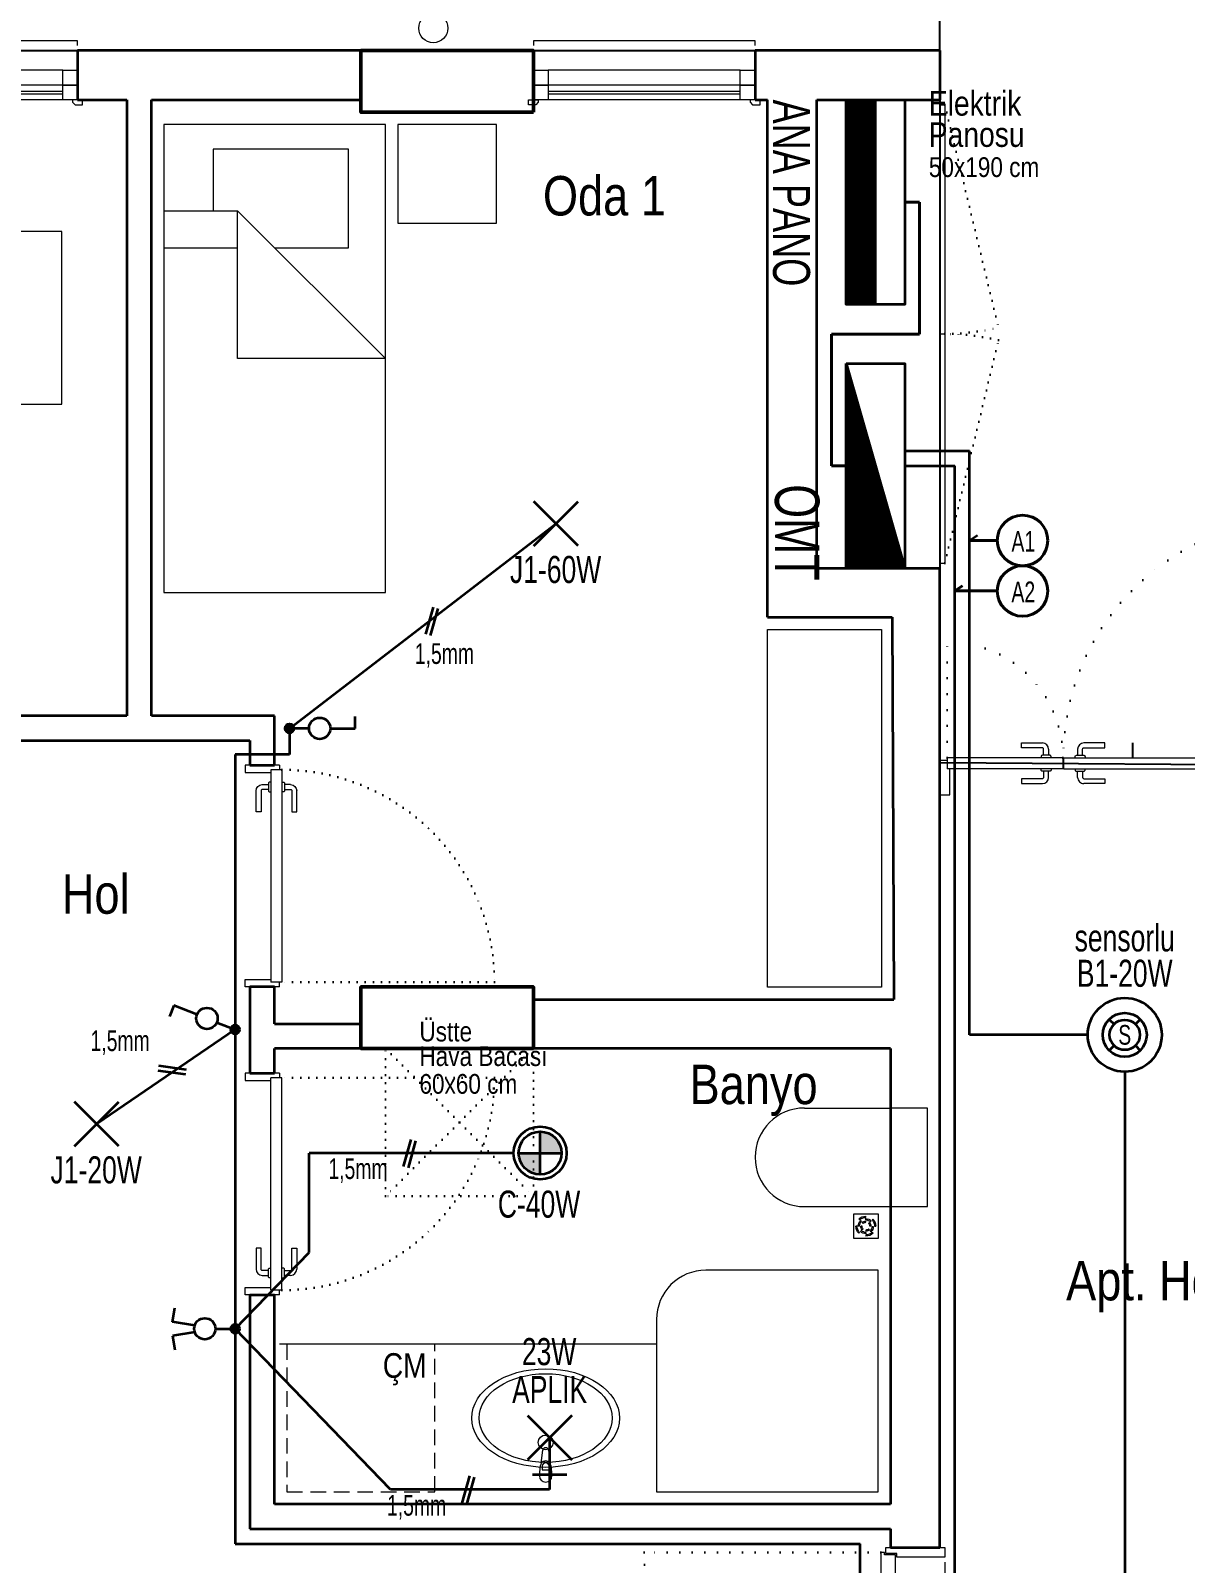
# Model space of a CAD drawing. Header units: millimetres. Extents: x 1852829 to 1882754, y -270850 to -231658.
# Drawn here: x 1857929 to 1858397, y -247555 to -246933 of the extents above; entities that cross this region are included whole.
import ezdxf
from ezdxf.enums import TextEntityAlignment as Align

# ---------------------------------------------------------------- set-up
doc = ezdxf.new("R2010")
doc.units = ezdxf.units.MM
for name, pattern in [('CONTINOUS', [0]), ('CONTINU', [0]), ('DASHED', [0.75, 0.5, -0.25]), ('DOT', [0.25, 0, -0.25]), ('izdüşüm arka', [3.175, 0, -3.175]), ('izdüşüm ön', [9.525, 6.35, -3.175])]:
    doc.linetypes.add(name, pattern=pattern)
for name, color, linetype, lineweight in [('a_ba', 6, 'Continuous', 50), ('a_doğrama', 251, 'Continuous', 20), ('a_duvar', 251, 'Continuous', 35), ('a_görünüş', 32, 'Continuous', 25), ('a_görünüş_ince', 8, 'Continuous', 20), ('a_izdüşüm_arka', 251, 'izdüşüm arka', 30), ('a_izdüşüm_ön', 6, 'izdüşüm ön', 9), ('a_not_mahal', 253, 'Continuous', 5), ('a_not_text', 7, 'Continuous', 13), ('a_tefriş', 8, 'Continuous', 20), ('Aydınlatma', 4, 'CONTINOUS', 35), ('Aydınlatma_', 3, 'Continuous', 40), ('diyafon', 6, 'Continuous', 40), ('m_yib', 65, 'Continuous', 20), ('Priz', 6, 'CONTINOUS', 40), ('Topraklama', 3, 'DASHED', 40)]:
    doc.layers.add(name, color=color, linetype=linetype, lineweight=lineweight)
doc.layers.add('a_m2_taks', color=147, linetype='Continuous', plot=False)
doc.styles.add('Grupcad', font='arial.ttf', dxfattribs={"width": 0.7})
doc.styles.add('OL', font='tsimplex.shx', dxfattribs={"width": 0.8, "height": 12})
doc.styles.add('ROMANTUR', font='arial.ttf', dxfattribs={"width": 0.7})
doc.styles.get("Standard").update_dxf_attribs({"font": 'ARIALN.TTF'})

# ---------------------------------------------------------------- blocks, each defined once
blk = doc.blocks.new('K1')
at = {"layer": 'a_doğrama', "color": 251}
for points in [[(-17.5, -2.5), (-22, -2.5), (-22, 0), (2, 0), (2, -4), (-17.5, -4), (-17.5, -2.5)], [(-27.5, -93.1), (-25, -93.1)], [(-14.5, -93.1), (-17, -93.1)], [(-17.5, -97.5), (-22, -97.5), (-22, -100), (2, -100), (2, -96), (-17.5, -96), (-17.5, -97.5)]]:
    blk.add_lwpolyline(points, dxfattribs=at)
blk.add_lwpolyline([(-18, -14), (-18, -4), (-18, -3), (-22.5, -3), (-22.5, -2.5), (-22.5, -2), (-24, -2), (-24, -2.5), (-24, -12.5), (-24, -88), (-24, -97.5), (-24, -98), (-22.5, -98), (-22.5, -97.5), (-22.5, -97), (-18, -97), (-18, -96), (-18, -86.5)], close=True, dxfattribs=at)
for points in [[(-25, -91.1), (-27.5, -91.1, -0.414214), (-28, -90.6), (-28, -82.1), (-30, -82.1), (-30, -90.6)], [(-17, -91.1), (-14.5, -91.1, 0.414214), (-14, -90.6), (-14, -82.1), (-12, -82.1), (-12, -90.6)], [(-24, -94.1), (-24.5, -94.1, -0.414214), (-25, -93.6), (-25, -90.6, -0.414214), (-24.5, -90.1), (-24, -90.1)], [(-18, -94.1), (-17.5, -94.1, 0.414214), (-17, -93.6), (-17, -90.6, 0.414214), (-17.5, -90.1), (-18, -90.1)]]:
    blk.add_lwpolyline(points, format="xyb", dxfattribs=at)
for centre, start, end in [((-27.5, -90.6), 180, 270), ((-14.5, -90.6), 270, 0)]:
    blk.add_arc(centre, 2.5, start, end, dxfattribs=at)
at = {"layer": 'a_görünüş_ince', "color": 251}
blk.add_line((2, -6), (2, -94), dxfattribs=at)
at = {"layer": 'a_izdüşüm_arka', "color": 251, "linetype": 'DOT', "ltscale": 20}
blk.add_line((-24, -2), (-120, -2), dxfattribs=at)
blk.add_arc((-24, -2), 96, 180, 270, dxfattribs=at)
blk = doc.blocks.new('kapı_c_blok')
at = {"layer": 'a_doğrama', "linetype": 'Continuous'}
for p, q in [((5, 14), (7.9, 14)), ((5, 14), (5, 12)), ((54.9, 15), (7.9, 15)), ((7.9, 15), (7.9, 10.5)), ((54.9, 15), (54.9, 10.5)), ((55.1, 15), (152.1, 15)), ((55.1, 15), (55.1, 10.5)), ((152.1, 15), (152.1, 10.5)), ((155, 14), (152.1, 14)), ((155, 14), (155, 12)), ((54.9, 10.5), (7.9, 10.5)), ((55.1, 10.5), (152.1, 10.5))]:
    blk.add_line(p, q, dxfattribs=at)
at = {"layer": 'a_doğrama'}
for points in [[(47.1, 16), (47.1, 18.5, 0.414214), (46.6, 19), (38.1, 19), (38.1, 21), (46.6, 21)], [(62.9, 16), (62.9, 18.5, -0.414214), (63.4, 19), (71.9, 19), (71.9, 21), (63.4, 21)], [(50.1, 15), (50.1, 15.5, 0.414214), (49.6, 16), (46.6, 16, 0.414214), (46.1, 15.5), (46.1, 15)], [(59.9, 15), (59.9, 15.5, -0.414214), (60.4, 16), (63.4, 16, -0.414214), (63.9, 15.5), (63.9, 15)], [(47.1, 9.5), (47.1, 7, -0.414214), (46.6, 6.5), (38.1, 6.5), (38.1, 4.5), (46.6, 4.5)], [(50.1, 10.5), (50.1, 10, -0.414214), (49.6, 9.5), (46.6, 9.5, -0.414214), (46.1, 10), (46.1, 10.5)], [(59.9, 10.5), (59.9, 10, 0.414214), (60.4, 9.5), (63.4, 9.5, 0.414214), (63.9, 10), (63.9, 10.5)], [(62.9, 9.5), (62.9, 7, 0.414214), (63.4, 6.5), (71.9, 6.5), (71.9, 4.5), (63.4, 4.5)]]:
    blk.add_lwpolyline(points, format="xyb", dxfattribs=at)
for points in [[(49.1, 18.5), (49.1, 16)], [(60.9, 18.5), (60.9, 16)], [(49.1, 7), (49.1, 9.5)], [(60.9, 7), (60.9, 9.5)]]:
    blk.add_lwpolyline(points, dxfattribs=at)
at = {"layer": 'a_doğrama', "linetype": 'Continuous'}
for points in [[(5, 2), (5, 0), (9, 0), (9, 10.5)], [(155, 2), (155, 0), (151, 0), (151, 10.5)]]:
    blk.add_lwpolyline(points, dxfattribs=at)
at = {"layer": 'a_doğrama'}
for centre, start, end in [((46.6, 18.5), 359.9992, 89.9992), ((63.4, 18.5), 90.0008, 180.0008), ((46.6, 7), 269.9992, 359.9992), ((63.4, 7), 180.0008, 270.0008)]:
    blk.add_arc(centre, 2.5, start, end, dxfattribs=at)
at = {"layer": 'a_izdüşüm_arka', "ltscale": 2}
for points in [[(152.1, 15), (152.1, 112)], [(7.9, 15), (7.9, 62)]]:
    blk.add_lwpolyline(points, dxfattribs=at)
for centre, radius, start, end in [((152.25, 14.86), 97.14, 90.0857, 179.91802), ((7.9, 15), 47, 359.99854, 90)]:
    blk.add_arc(centre, radius, start, end, dxfattribs=at)
blk = doc.blocks.new('K2')
at = {"layer": 'a_doğrama', "color": 251, "linetype": 'Continuous'}
for p, q in [((-13, 88.1), (-13, 1.9)), ((-13, 88.1), (-8.5, 88.1)), ((-12, 90), (-12, 88.1)), ((-12, 90), (-10, 90)), ((-8.5, 88.1), (-8.5, 1.9)), ((-13, 1.9), (-8.5, 1.9)), ((-12, 0), (-12, 1.9)), ((-12, 0), (-10, 0))]:
    blk.add_line(p, q, dxfattribs=at)
for points in [[(0, 90), (2, 90), (2, 87), (-8.5, 87)], [(0, 0), (2, 0), (2, 3), (-8.5, 3)]]:
    blk.add_lwpolyline(points, dxfattribs=at)
at = {"layer": 'a_doğrama', "color": 251}
for points in [[(-16.5, 82.1), (-14, 82.1)], [(-5, 82.1), (-7.5, 82.1)]]:
    blk.add_lwpolyline(points, dxfattribs=at)
for points in [[(-13, 83.1), (-13.5, 83.1, 0.414214), (-14, 82.6), (-14, 79.6, 0.414214), (-13.5, 79.1), (-13, 79.1)], [(-8.5, 83.1), (-8, 83.1, -0.414214), (-7.5, 82.6), (-7.5, 79.6, -0.414214), (-8, 79.1), (-8.5, 79.1)], [(-14, 80.1), (-16.5, 80.1, 0.414214), (-17, 79.6), (-17, 71.1), (-19, 71.1), (-19, 79.6)], [(-7.5, 80.1), (-5, 80.1, -0.414214), (-4.5, 79.6), (-4.5, 71.1), (-2.5, 71.1), (-2.5, 79.6)]]:
    blk.add_lwpolyline(points, format="xyb", dxfattribs=at)
for centre, start, end in [((-16.5, 79.6), 90, 180), ((-5, 79.6), 0, 90)]:
    blk.add_arc(centre, 2.5, start, end, dxfattribs=at)
at = {"layer": 'a_izdüşüm_arka', "color": 251}
blk.add_lwpolyline([(-99.2, 1.9), (-13, 1.9)], dxfattribs=at)
blk.add_arc((-13, 1.9), 86.2, 89.99996, 180, dxfattribs=at)
blk = doc.blocks.new('klozet')
at = {"layer": 'a_tefriş'}
blk.add_line((20, 0), (-20, 0), dxfattribs=at)
for points in [[(-20, 0), (-20, -15), (20, -15), (20, 0)], [(-20, -50), (-20, -15)], [(20, -50), (20, -15)]]:
    blk.add_lwpolyline(points, dxfattribs=at)
blk.add_arc((0, -50), 20, 180, 360, dxfattribs=at)
blk = doc.blocks.new('90_p_c_blok')
at = {"layer": 'a_doğrama'}
for points in [[(1, 2), (-2, 2), (-2, 0), (2, 0), (2, 1), (1, 2)], [(89, 2), (92, 2), (92, 0), (88, 0), (88, 1), (89, 2)], [(84, -2.5), (6, -2.5)], [(84, -3.5), (6, -3.5)]]:
    blk.add_lwpolyline(points, dxfattribs=at)
for points in [[(0, 0), (6, 0), (6, -6), (0, -6)], [(0, -6), (6, -6), (6, -12), (0, -12)], [(84, 0), (90, 0), (90, -6), (84, -6)], [(84, -6), (90, -6), (90, -12), (84, -12)]]:
    blk.add_lwpolyline(points, close=True, dxfattribs=at)
at = {"layer": 'a_görünüş_ince'}
for points in [[(6, 0), (84, 0)], [(6, -6), (84, -6)], [(6, -6), (84, -6)], [(6, -12), (84, -12)], [(0, -22), (0, -24), (90, -24), (90, -22)]]:
    blk.add_lwpolyline(points, dxfattribs=at)
blk = doc.blocks.new('tefriş_süzgeç')
at = {"layer": 'a_tefriş'}
for p, q in [((5, 0), (-5, 0)), ((-5, 0), (-5, -10)), ((5, -10), (5, 0)), ((-3.62, -5.06), (-4.12, -5.06)), ((-2.62, -5.06), (-3.12, -5.06)), ((-2.55, -2.51), (-2.9, -2.15)), ((-1.96, -3.34), (-2.31, -2.98)), ((-1.62, -5.06), (-2.12, -5.06)), ((-1.17, -6.17), (-1.52, -6.52)), ((-1.15, -3.94), (-1.5, -3.59)), ((-0.16, -2.53), (-0.16, -2.03)), ((-0.06, -1.5), (-0.06, -1)), ((-0.06, -3), (-0.06, -3.5)), ((1.04, -3.96), (1.4, -3.6)), ((1.06, -6.15), (1.41, -6.5)), ((1.5, -5.06), (2, -5.06)), ((1.75, -3.25), (2.1, -2.9)), ((2.46, -2.54), (2.81, -2.19)), ((2.5, -5.06), (3, -5.06)), ((3.5, -5.06), (4, -5.06)), ((-5, -10), (5, -10)), ((-2.58, -7.58), (-2.93, -7.93)), ((-1.87, -6.87), (-2.23, -7.23)), ((-0.06, -6.62), (-0.06, -7.12)), ((-0.06, -7.62), (-0.06, -8.12)), ((-0.06, -8.62), (-0.06, -9.12)), ((1.77, -6.85), (2.13, -7.2)), ((2.49, -7.55), (2.85, -7.9))]:
    blk.add_line(p, q, dxfattribs=at)
for centre, radius, start, end in [((-0.06, -5.06), 4.06, 134.2896, 180), ((-0.06, -5.06), 3.56, 134.2896, 180), ((-0.06, -5.06), 3.06, 180, 225), ((-0.06, -5.06), 2.56, 180, 225), ((-0.38, -4.42), 2.4, 84.59432, 143.20159), ((-0.06, -5.06), 2.06, 134.2896, 180), ((-0.14, -4.97), 2.44, 90.34305, 138.12123), ((-0.06, -5.06), 1.56, 134.2896, 180), ((-0.06, -5.06), 1.56, 225, 270), ((-0.06, -5.06), 4.06, 45, 90), ((-0.06, -5.06), 3.56, 45, 90), ((-0.06, -5.06), 2.06, 45, 90), ((-0.06, -5.06), 1.56, 45, 90), ((-0.06, -5.06), 1.56, 314.2896, 360), ((-0.06, -5.06), 2.06, 314.2896, 360), ((-0.06, -5.06), 2.56, 360, 45), ((-0.06, -5.06), 3.06, 360, 45), ((-0.06, -5.06), 3.56, 314.2896, 360), ((-0.06, -5.06), 4.06, 314.2896, 360), ((-0.06, -5.06), 4.06, 225, 270), ((-0.06, -5.06), 3.56, 225, 270), ((-0.06, -5.06), 2.06, 225, 270), ((-0.06, -5.06), 2.56, 270, 315.7104), ((-0.06, -5.06), 3.06, 270, 315.7104)]:
    blk.add_arc(centre, radius, start, end, dxfattribs=at)
blk = doc.blocks.new('tefriş_yatak tek')
at = {"layer": 'a_tefriş'}
for points in [[(0, -0.45), (-1.9, -0.45), (-1.9, 0.45), (0, 0.45)], [(-1.9, -0.5), (-1.5, -0.5), (-1.5, -0.9), (-1.9, -0.9)]]:
    blk.add_lwpolyline(points, close=True, dxfattribs=at)
for points in [[(-1.55, 0.45), (-1.55, 0.15), (-0.95, -0.45), (-0.95, 0.15), (-1.55, 0.15)], [(-1.4, 0.45), (-1.4, 0.15)], [(-1.4, 0), (-1.4, -0.3), (-1.8, -0.3), (-1.8, 0.25), (-1.55, 0.25)]]:
    blk.add_lwpolyline(points, dxfattribs=at)
blk = doc.blocks.new('B1-20W SENSORLU ARM.')
at = {"layer": 'Aydınlatma', "color": 1, "linetype": 'CONTINU'}
for p, q in [((-6.3, 6.3), (-4.34, 4.34)), ((6.3, 6.3), (4.34, 4.34)), ((-4.34, -4.34), (-6.3, -6.3)), ((4.34, -4.34), (6.3, -6.3))]:
    blk.add_line(p, q, dxfattribs=at)
at = {"layer": 'Aydınlatma', "linetype": 'CONTINU'}
blk.add_circle((0, 0), 15, dxfattribs=at)
at = {"layer": 'Aydınlatma', "color": 1, "linetype": 'CONTINU'}
for radius in [8.91, 6.14]:
    blk.add_circle((0, 0), radius, dxfattribs=at)
at = {"layer": 'Aydınlatma', "linetype": 'CONTINU', "style": 'Grupcad', "width": 0.7, "flags": 8}
for tag, p in [('SENSORLU', (0, 39.36)), ('B1-20W', (0, 25))]:
    blk.add_attdef(tag, text='', height=11, dxfattribs=at).set_placement(p, align=Align.MIDDLE_CENTER)
at = {"layer": 'Aydınlatma', "color": 4, "linetype": 'CONTINU', "style": 'Grupcad', "width": 0.7, "flags": 8}
blk.add_attdef('S.', text='', height=8, dxfattribs=at).set_placement((0, 0), align=Align.MIDDLE_CENTER)
blk = doc.blocks.new('J1-20W')
at = {"layer": 'Aydınlatma', "color": 1, "linetype": 'CONTINU'}
for p, q in [((9, 9), (-9, -9)), ((-9, 9), (9, -9))]:
    blk.add_line(p, q, dxfattribs=at)
at = {"layer": 'Aydınlatma', "linetype": 'CONTINU', "style": 'Grupcad', "width": 0.7, "flags": 8}
blk.add_attdef('J1-20W', text='', height=11, dxfattribs=at).set_placement((0, 18.75), align=Align.MIDDLE_CENTER)
blk = doc.blocks.new('C-20W')
at = {"layer": 'Aydınlatma', "linetype": 'CONTINU'}
h = blk.add_hatch(color=1, dxfattribs=at)
h.paths.add_polyline_path([(8.7, 0), (0, 0), (0, 8.7, -0.414214)])
h.paths.add_polyline_path([(0, -8.7, -0.414214), (-8.7, 0), (0, 0)])
at = {"layer": 'Aydınlatma', "color": 1, "linetype": 'CONTINU'}
for p, q in [((0, 8.7), (0, -8.7)), ((8.7, 0), (-8.7, 0))]:
    blk.add_line(p, q, dxfattribs=at)
at = {"layer": 'Aydınlatma', "linetype": 'CONTINU'}
blk.add_circle((0, 0), 10.75, dxfattribs=at)
at = {"layer": 'Aydınlatma', "color": 1, "linetype": 'CONTINU'}
blk.add_circle((0, 0), 8.7, dxfattribs=at)
at = {"layer": 'Aydınlatma', "linetype": 'CONTINU', "style": 'Grupcad', "width": 0.7, "flags": 8}
blk.add_attdef('C-40W', text='', height=11, dxfattribs=at).set_placement((0, 20.75), align=Align.MIDDLE_CENTER)
blk = doc.blocks.new('NORMAL ANAHTAR')
at = {"layer": 'Aydınlatma', "color": 6, "linetype": 'CONTINU'}
for p, q in [((0, 18.76), (-4.86, 18.76)), ((0, 8.64), (0, 18.76))]:
    blk.add_line(p, q, dxfattribs=at)
blk.add_circle((0, 4.32), 4.32, dxfattribs=at)
blk = doc.blocks.new('KOMUTATOR ANAHTAR')
at = {"layer": 'Aydınlatma', "color": 6, "linetype": 'CONTINU'}
for p, q in [((-2.88, 17.46), (-8.56, 16.51)), ((-1.36, 8.42), (-2.88, 17.46)), ((1.36, 8.42), (2.88, 17.46)), ((2.88, 17.46), (8.56, 16.51))]:
    blk.add_line(p, q, dxfattribs=at)
blk.add_circle((0, 4.32), 4.32, dxfattribs=at)
blk = doc.blocks.new('BUAT (Enerji)')
at = {"layer": 'Priz', "linetype": 'CONTINU'}
h = blk.add_hatch(color=256, dxfattribs=at)
edge = h.paths.add_edge_path()
edge.add_arc((0, 0), 1.75, 0, 360)
blk.add_circle((0, 0), 1.75, dxfattribs=at)
blk = doc.blocks.new('APLIK dahili tip1-23W')
at = {"layer": 'Aydınlatma', "color": 1, "linetype": 'CONTINU'}
for p, q in [((9, 24), (-9, 6)), ((-9, 24), (9, 6))]:
    blk.add_line(p, q, dxfattribs=at)
at = {"layer": 'Aydınlatma', "linetype": 'CONTINU'}
for p, q in [((0, 15), (0, 0)), ((-7, 0), (7, 0)), ((0, 0), (0, 0))]:
    blk.add_line(p, q, dxfattribs=at)
at = {"layer": 'Aydınlatma', "linetype": 'CONTINU', "style": 'Grupcad', "width": 0.7, "flags": 8}
for tag, p in [('23W', (0, 49.96)), ('APLIK', (0, 34.54))]:
    blk.add_attdef(tag, text='', height=11, dxfattribs=at).set_placement(p, align=Align.MIDDLE_CENTER)
blk = doc.blocks.new('KAT PANOSU')
at = {"layer": 'Aydınlatma', "linetype": 'CONTINU'}
h = blk.add_hatch(dxfattribs=at)
h.set_pattern_fill('ANSI31', color=2)
h.set_pattern_definition([(45, (274.5771, -113244.44112), (-0.08838834765, 0.08838834765), [])])
h.paths.add_polyline_path([(41.5, 11.87), (-41.5, -11.87), (41.5, -11.87)])
at = {"layer": 'Aydınlatma', "color": 2, "linetype": 'CONTINU'}
blk.add_line((-41.5, -11.87), (41.5, 11.87), dxfattribs=at)
blk.add_line((-41.5, -11.87), (41.5, 11.87), dxfattribs=at)
blk.add_line((-41.5, -11.87), (41.5, 11.87), dxfattribs=at)
blk.add_line((-41.5, -11.87), (41.5, 11.87), dxfattribs=at)
blk.add_line((-41.5, -11.87), (41.5, 11.87), dxfattribs=at)
blk.add_line((-41.5, -11.87), (41.5, 11.87), dxfattribs=at)
blk.add_lwpolyline([(-41.5, -11.87), (-41.5, 11.87), (41.5, 11.87), (41.5, -11.87)], close=True, dxfattribs=at)
blk.add_lwpolyline([(-41.5, -11.87), (-41.5, 11.87), (41.5, 11.87), (41.5, -11.87)], close=True, dxfattribs=at)
blk.add_lwpolyline([(-41.5, -11.87), (-41.5, 11.87), (41.5, 11.87), (41.5, -11.87)], close=True, dxfattribs=at)
blk.add_lwpolyline([(-41.5, -11.87), (-41.5, 11.87), (41.5, 11.87), (41.5, -11.87)], close=True, dxfattribs=at)
blk.add_lwpolyline([(-41.5, -11.87), (-41.5, 11.87), (41.5, 11.87), (41.5, -11.87)], close=True, dxfattribs=at)
blk.add_lwpolyline([(-41.5, -11.87), (-41.5, 11.87), (41.5, 11.87), (41.5, -11.87)], close=True, dxfattribs=at)
blk = doc.blocks.new('ANA PANO')
at = {"layer": 'Aydınlatma', "linetype": 'CONTINU'}
h = blk.add_hatch(dxfattribs=at)
h.set_pattern_fill('ANSI31', color=2)
h.set_pattern_definition([(45, (274.5771, -113160.09602), (-0.08838834765, 0.08838834765), [])])
h.paths.add_polyline_path([(41.5, -11.87), (41.5, 0), (-41.5, 0), (-41.5, -11.87)])
at = {"layer": 'Aydınlatma', "color": 2, "linetype": 'CONTINU'}
blk.add_line((41.5, 0), (-41.5, 0), dxfattribs=at)
blk.add_lwpolyline([(-41.5, -11.87), (-41.5, 11.87), (41.5, 11.87), (41.5, -11.87)], close=True, dxfattribs=at)
blk.add_lwpolyline([(-41.5, -11.87), (-41.5, 11.87), (41.5, 11.87), (41.5, -11.87)], close=True, dxfattribs=at)
blk.add_lwpolyline([(-41.5, -11.87), (-41.5, 11.87), (41.5, 11.87), (41.5, -11.87)], close=True, dxfattribs=at)
blk.add_lwpolyline([(-41.5, -11.87), (-41.5, 11.87), (41.5, 11.87), (41.5, -11.87)], close=True, dxfattribs=at)
blk.add_lwpolyline([(-41.5, -11.87), (-41.5, 11.87), (41.5, 11.87), (41.5, -11.87)], close=True, dxfattribs=at)
blk.add_lwpolyline([(-41.5, -11.87), (-41.5, 11.87), (41.5, 11.87), (41.5, -11.87)], close=True, dxfattribs=at)

msp = doc.modelspace()

# ---------------------------------------------------------------- linework, layer by layer
at = {"layer": 'a_ba', "color": 253}
for points in [[(1858132.71, -246966.28), (1858132.71, -246941.28), (1858062.71, -246941.28), (1858062.71, -246966.28)], [(1858132.71, -247346.28), (1858132.71, -247321.28), (1858062.71, -247321.28), (1858062.71, -247346.28)]]:
    msp.add_lwpolyline(points, close=True, dxfattribs=at)
at = {"layer": 'a_doğrama'}
for points in [[(1858297.71, -246963.28), (1858297.71, -247149.28)], [(1858297.71, -246963.28), (1858299.71, -246963.28)], [(1858299.71, -246963.28), (1858299.71, -247149.28)], [(1858297.71, -247056.28), (1858299.71, -247056.28)], [(1858297.71, -247149.28), (1858299.71, -247149.28)]]:
    msp.add_lwpolyline(points, dxfattribs=at)
at = {"layer": 'a_duvar'}
for p, q in [((1858132.71, -246941.28), (1857947.71, -246941.28)), ((1857947.71, -246941.28), (1857947.71, -246961.28)), ((1858297.71, -246941.28), (1858222.71, -246941.28)), ((1857947.71, -246961.28), (1857967.71, -246961.28)), ((1857967.71, -246961.28), (1857967.71, -247211.28)), ((1857977.71, -246961.28), (1858062.71, -246961.28)), ((1857977.71, -247211.28), (1857977.71, -246961.28)), ((1858222.71, -246961.28), (1858227.71, -246961.28)), ((1858227.71, -247171.28), (1858227.71, -246961.28)), ((1858247.71, -246961.28), (1858297.71, -246961.28)), ((1858247.71, -247151.28), (1858247.71, -246961.28)), ((1858247.71, -247151.28), (1858297.71, -247151.28)), ((1858297.71, -247231.28), (1858297.71, -247151.28)), ((1858227.71, -247171.28), (1858278.37, -247171.28)), ((1858278.37, -247171.28), (1858278.99, -247326.36)), ((1857967.71, -247211.28), (1857887.71, -247211.28)), ((1858027.71, -247211.28), (1857977.71, -247211.28)), ((1857897.71, -247221.28), (1857977.71, -247221.28)), ((1857977.71, -247221.28), (1858017.71, -247221.28)), ((1858017.71, -247221.28), (1858017.71, -247231.28)), ((1858297.71, -247548.78), (1858297.71, -247229.28)), ((1858017.71, -247321.28), (1858017.71, -247356.28)), ((1858027.71, -247336.28), (1858027.71, -247321.28)), ((1858132.71, -247326.36), (1858278.99, -247326.36)), ((1858027.71, -247336.28), (1858062.71, -247336.28)), ((1858277.71, -247346.28), (1858027.71, -247346.28)), ((1858027.71, -247356.28), (1858027.71, -247346.28)), ((1858277.71, -247346.28), (1858277.71, -247531.28)), ((1858017.71, -247446.28), (1858017.71, -247541.28)), ((1858027.71, -247531.28), (1858027.71, -247446.28)), ((1858277.71, -247531.28), (1858027.71, -247531.28)), ((1858017.71, -247541.28), (1858277.71, -247541.28)), ((1858277.71, -247541.28), (1858277.71, -247548.78))]:
    msp.add_line(p, q, dxfattribs=at)
for points in [[(1858222.71, -246941.28), (1858222.71, -246961.28)], [(1858297.71, -246941.28), (1858297.71, -246961.28)], [(1858027.71, -247231.28), (1858027.71, -247211.28)], [(1858017.71, -247231.28), (1858027.71, -247231.28)], [(1858027.71, -247321.28), (1858017.71, -247321.28)], [(1858017.71, -247356.28), (1858027.71, -247356.28)], [(1858017.71, -247446.28), (1858027.71, -247446.28)], [(1858277.71, -247548.78), (1858297.71, -247548.78)]]:
    msp.add_lwpolyline(points, dxfattribs=at)
at = {"layer": 'a_görünüş', "color": 251}
for points in [[(1858297.71, -246941.28), (1858297.71, -246821.28)], [(1858376.03, -247228.28), (1858376.03, -247222.28)]]:
    msp.add_lwpolyline(points, dxfattribs=at)
at = {"layer": 'a_izdüşüm_arka'}
for p, q in [((1858072.71, -247406.28), (1858072.71, -247346.28)), ((1858132.71, -247346.28), (1858132.71, -247406.28)), ((1858132.71, -247406.28), (1858072.71, -247406.28))]:
    msp.add_line(p, q, dxfattribs=at)
for points in [[(1858299.71, -246963.28), (1858321.46, -247053.7)], [(1858299.71, -247149.28), (1858321.46, -247058.86)], [(1858132.71, -247346.28), (1858072.71, -247406.28)], [(1858072.71, -247346.28), (1858132.71, -247406.28)]]:
    msp.add_lwpolyline(points, dxfattribs=at)
for centre, start, end in [((1858299.71, -246963.28), 270, 283.52533), ((1858299.71, -247149.28), 76.47467, 90)]:
    msp.add_arc(centre, 93, start, end, dxfattribs=at)
at = {"layer": 'a_izdüşüm_ön', "color": 251}
msp.add_lwpolyline([(1858032.71, -247526.28), (1858092.71, -247526.28), (1858092.71, -247466.28), (1858032.71, -247466.28)], close=True, dxfattribs=at)
at = {"layer": 'a_m2_taks'}
msp.add_lwpolyline([(1857322.71, -246941.28), (1858297.71, -246941.28), (1858297.71, -247230.28), (1858447.71, -247231.28), (1858447.71, -246941.28), (1859402.71, -246941.28), (1859402.71, -248721.28), (1857322.71, -248721.28)], close=True, dxfattribs=at)
at = {"layer": 'a_tefriş'}
for p, q in [((1858182.71, -247466.28), (1858029.71, -247466.28)), ((1858135.93, -247514.63), (1858136.6, -247509.34)), ((1858138.82, -247509.34), (1858139.48, -247514.63)), ((1858135.21, -247519.78), (1858135.61, -247515.58)), ((1858136.35, -247515.8), (1858136.35, -247517.28)), ((1858139.07, -247517.28), (1858139.07, -247515.8)), ((1858139.81, -247515.58), (1858140.21, -247519.78)), ((1858136.35, -247517.28), (1858139.07, -247517.28))]:
    msp.add_line(p, q, dxfattribs=at)
for points in [[(1857941.38, -247014.77), (1857771.38, -247014.77), (1857771.38, -247084.77), (1857941.38, -247084.77)], [(1858227.71, -247176.28), (1858273.99, -247176.28), (1858273.99, -247321.36), (1858227.71, -247321.36)]]:
    msp.add_lwpolyline(points, close=True, dxfattribs=at)
msp.add_lwpolyline([(1858272.71, -247436.28), (1858202.71, -247436.28, 0.414214), (1858182.71, -247456.28), (1858182.71, -247526.28), (1858272.71, -247526.28)], format="xyb", close=True, dxfattribs=at)
msp.add_circle((1858137.71, -247506.16), 3, dxfattribs=at)
msp.add_circle((1858137.71, -247506.16), 3, dxfattribs=at)
for centre, radius, start, end in [((1858137.71, -247509.47), 1.12, 7.13892, 172.86108), ((1858137.71, -247515.77), 2.11, 147.22897, 174.83039), ((1858137.71, -247515.77), 2.11, 32.77103, 147.22897), ((1858137.71, -247515.8), 1.36, 0, 180), ((1858137.71, -247515.77), 2.11, 5.16961, 32.77103), ((1858137.71, -247519.78), 2.5, 180, 0)]:
    msp.add_arc(centre, radius, start, end, dxfattribs=at)
for major_axis in [(30, 0), (27, 0)]:
    msp.add_ellipse((1858137.71, -247496.28), major_axis=major_axis, ratio=0.666667, dxfattribs=at)
at = {"layer": 'Aydınlatma'}
for p, q in [((1858283.45, -247103.78), (1858309.71, -247103.78)), ((1858309.71, -247340.76), (1858309.71, -247103.78)), ((1858283.45, -247109.78), (1858303.71, -247109.78)), ((1858303.71, -247692.28), (1858303.71, -247109.78)), ((1858033.71, -247216.37), (1858141.93, -247133.26)), ((1858309.71, -247140.11), (1858312.98, -247137.9)), ((1858303.71, -247160.6), (1858306.88, -247158.46)), ((1858033.71, -247216.37), (1858033.71, -247226.92)), ((1858011.71, -247226.92), (1858011.71, -247547.28)), ((1858033.71, -247226.92), (1858011.71, -247226.92)), ((1858011.71, -247338.6), (1857955.48, -247376.95)), ((1858357.71, -247340.76), (1858309.71, -247340.76)), ((1858372.71, -247355.76), (1858372.71, -247649.37)), ((1858124.7, -247388.71), (1858041.71, -247388.71)), ((1858041.71, -247429.06), (1858041.71, -247388.71)), ((1858011.71, -247460.05), (1858041.71, -247429.06)), ((1858074.81, -247525.28), (1858011.71, -247460.05)), ((1858139.32, -247519.28), (1858139.32, -247525.28)), ((1858139.32, -247525.28), (1858074.81, -247525.28)), ((1858011.71, -247547.28), (1858265.28, -247547.28)), ((1858265.28, -247606.03), (1858265.28, -247547.28))]:
    msp.add_line(p, q, dxfattribs=at)
at = {"layer": 'Aydınlatma', "color": 3}
for p, q in [((1858089.06, -247178.17), (1858092.16, -247167.17)), ((1858090.99, -247178.71), (1858094.09, -247167.71)), ((1857980.55, -247353.24), (1857991.87, -247354.77)), ((1857980.28, -247355.22), (1857991.61, -247356.75)), ((1858080.06, -247394.21), (1858083.16, -247383.21)), ((1858081.99, -247394.75), (1858085.08, -247383.75)), ((1858103.84, -247530.77), (1858106.94, -247519.78)), ((1858105.76, -247531.32), (1858108.86, -247520.32))]:
    msp.add_line(p, q, dxfattribs=at)
at = {"layer": 'Aydınlatma', "color": 6}
for p, q in [((1858041.71, -247216.37), (1858033.71, -247216.37)), ((1858004.26, -247335.68), (1858011.71, -247338.6)), ((1858003.71, -247460.05), (1858011.71, -247460.05))]:
    msp.add_line(p, q, dxfattribs=at)
at = {"layer": 'diyafon'}
msp.add_line((1858289.45, -247002.78), (1858283.45, -247002.78), dxfattribs=at)
at = {"layer": 'm_yib'}
msp.add_circle((1858092.11, -246932.18), 5.92, dxfattribs=at)
at = {"layer": 'Priz'}
for p, q in [((1858289.45, -247002.78), (1858289.45, -247056.31)), ((1858253.71, -247109.78), (1858253.71, -247056.31)), ((1858253.71, -247056.31), (1858289.45, -247056.31)), ((1858259.71, -247109.78), (1858253.71, -247109.78))]:
    msp.add_line(p, q, dxfattribs=at)
at = {"layer": 'Priz', "color": 4, "linetype": 'CONTINU'}
for p, q in [((1858321.01, -247140.11), (1858309.71, -247140.11)), ((1858321.01, -247160.6), (1858303.71, -247160.6))]:
    msp.add_line(p, q, dxfattribs=at)
for centre in [(1858331.25, -247140.11), (1858331.25, -247160.6)]:
    msp.add_circle(centre, 10.25, dxfattribs=at)

# ---------------------------------------------------------------- block references
at = {"rotation": 180}
for p in [(1857947.71, -246961.28), (1858222.71, -246961.28)]:
    msp.add_blockref('90_p_c_blok', p, dxfattribs=at)
at = {"layer": 'a_doğrama'}
msp.add_blockref('kapı_c_blok', (1858292.71, -247243.28), dxfattribs=at)
at = {"layer": 'a_izdüşüm_arka', "ltscale": 5, "xscale": -1, "rotation": 0.0007963121093723657}
msp.add_blockref('K2', (1858017.71, -247321.28), dxfattribs=at)
at = {"layer": 'a_izdüşüm_arka', "ltscale": 5}
for name, p, rotation in [('K2', (1858017.71, -247356.28), 179.9992036878906), ('K1', (1858297.71, -247548.78), 359.9992036878907)]:
    msp.add_blockref(name, p, dxfattribs=dict(at, rotation=rotation))
at = {"layer": 'a_tefriş', "xscale": -100, "yscale": 100, "zscale": 100, "rotation": 90}
msp.add_blockref('tefriş_yatak tek', (1858027.71, -247161.28), dxfattribs=at)
at = {"layer": 'a_tefriş', "color": 113, "rotation": 270.000796339462}
msp.add_blockref('klozet', (1858292.71, -247390.46), dxfattribs=at)
at = {"layer": 'a_tefriş', "xscale": -1, "rotation": 270.0000000000001}
msp.add_blockref('tefriş_süzgeç', (1858272.71, -247418.34), dxfattribs=at)
at = {"layer": 'Aydınlatma', "linetype": 'CONTINU'}
for name, p, rotation in [('ANA PANO', (1858271.58, -247002.78), 270), ('KAT PANOSU', (1858271.58, -247109.78), 270), ('NORMAL ANAHTAR', (1858041.71, -247216.37), 269.9999999999999), ('NORMAL ANAHTAR', (1858004.26, -247335.68), 68.59125309593853), ('KOMUTATOR ANAHTAR', (1858003.71, -247460.05), 90.00000000000001)]:
    msp.add_blockref(name, p, dxfattribs=dict(at, rotation=rotation))
ref = msp.add_blockref('B1-20W SENSORLU ARM.', (1858372.71, -247340.76), dxfattribs=at)
ref.add_attrib('S.', 'S', dxfattribs={"layer": 'Aydınlatma_', "color": 4, "linetype": 'Continuous', "height": 8, "style": 'Grupcad', "width": 0.7}).set_placement((1858372.71, -247340.76), align=Align.MIDDLE_CENTER)
ref.add_attrib('B1-20W', 'B1-20W', dxfattribs={"layer": 'Aydınlatma_', "color": 4, "linetype": 'Continuous', "height": 11, "style": 'Grupcad', "width": 0.7}).set_placement((1858372.71, -247315.76), align=Align.MIDDLE_CENTER)
ref.add_attrib('SENSORLU', 'sensorlu', dxfattribs={"layer": 'Aydınlatma_', "color": 4, "linetype": 'Continuous', "height": 11, "style": 'Grupcad', "width": 0.7}).set_placement((1858372.71, -247301.4), align=Align.MIDDLE_CENTER)
ref = msp.add_blockref('C-20W', (1858135.45, -247388.71), dxfattribs=dict(at, rotation=180))
ref.add_attrib('C-20W', 'C-40W', dxfattribs={"layer": 'Aydınlatma_', "color": 4, "linetype": 'Continuous', "height": 11, "style": 'Grupcad', "width": 0.7}).set_placement((1858135.03, -247409.46), align=Align.MIDDLE_CENTER)
ref = msp.add_blockref('APLIK dahili tip1-23W', (1858139.32, -247519.28), dxfattribs=dict(at, xscale=-1, rotation=359.9999820323092))
ref.add_attrib('APLIK', 'APLIK', dxfattribs={"layer": 'Aydınlatma_', "color": 4, "linetype": 'ByBlock', "height": 11, "rotation": 359.99998, "style": 'Grupcad', "width": 0.7}).set_placement((1858139.34, -247484.73), align=Align.MIDDLE_CENTER)
ref.add_attrib('23W', '23W', dxfattribs={"layer": 'Aydınlatma_', "color": 4, "linetype": 'ByBlock', "height": 11, "rotation": 359.99998, "style": 'Grupcad', "width": 0.7}).set_placement((1858139.12, -247469.31), align=Align.MIDDLE_CENTER)
at = {"layer": 'Priz', "color": 4, "linetype": 'CONTINU'}
for p, rotation in [((1858033.71, -247216.37), 180), ((1858011.71, -247338.6), 96.92883238083293), ((1858011.71, -247460.05), 180)]:
    msp.add_blockref('BUAT (Enerji)', p, dxfattribs=dict(at, rotation=rotation))
at = {"layer": 'Topraklama'}
ref = msp.add_blockref('J1-20W', (1858141.93, -247133.26), dxfattribs=dict(at, rotation=180))
ref.add_attrib('J1-20W', 'J1-60W', dxfattribs={"layer": 'Aydınlatma', "linetype": 'CONTINU', "height": 11, "style": 'Grupcad', "width": 0.7, "flags": 8}).set_placement((1858141.76, -247151.87), align=Align.MIDDLE_CENTER)
ref = msp.add_blockref('J1-20W', (1857955.48, -247376.95), dxfattribs=dict(at, rotation=180))
ref.add_attrib('J1-20W', 'J1-20W', dxfattribs={"layer": 'Aydınlatma', "linetype": 'CONTINU', "height": 11, "style": 'Grupcad', "width": 0.7, "flags": 8}).set_placement((1857955.31, -247395.55), align=Align.MIDDLE_CENTER)

# ---------------------------------------------------------------- texts
at = {"layer": 'a_not_mahal'}
for s, height, p in [('50x190 cm', 8, (1858293.21, -246992.59)), ('Oda 1', 16, (1858136.59, -247008.2)), ('Hol', 16, (1857941.37, -247291.6)), ('Banyo', 16, (1858196.11, -247368.87)), ('Apt. Holü', 16, (1858348.92, -247448.5)), ('ÇM', 10, (1858071.61, -247479.95))]:
    msp.add_text(s, height=height, dxfattribs=at).set_placement(p)
at = {"layer": 'a_not_text'}
for s, height, p in [('Elektrik ', 10, (1858293.21, -246967.68)), ('Panosu', 10, (1858293.21, -246980.36)), ('Üstte', 8, (1858086.47, -247343.41)), ('Hava Bacası', 8, (1858086.47, -247353.39)), ('60x60 cm', 8, (1858086.47, -247364.65))]:
    msp.add_text(s, height=height, dxfattribs=at).set_placement(p)
at = {"layer": 'Aydınlatma', "linetype": 'CONTINU', "style": 'Grupcad', "width": 0.7}
msp.add_text('ANA PANO', height=15, rotation=270, dxfattribs=at).set_placement((1858237.49, -246961.16), align=Align.MIDDLE_LEFT)
at = {"layer": 'Aydınlatma', "linetype": 'CONTINU', "style": 'ROMANTUR', "width": 0.7}
msp.add_text('OMT', height=18, rotation=270, dxfattribs=at).set_placement((1858239.77, -247136.87), align=Align.MIDDLE_CENTER)
at = {"layer": 'Priz', "color": 4, "linetype": 'CONTINU', "style": 'OL', "width": 0.7}
for s, p in [('A1', (1858326.75, -247144.68)), ('A2', (1858326.75, -247165.17))]:
    msp.add_text(s, height=8.4, rotation=360, dxfattribs=at).set_placement(p)
at = {"layer": 'Priz', "color": 3, "linetype": 'CONTINU', "style": 'OL', "width": 0.7}
for p in [(1858084.61, -247190.21), (1857953, -247347.34), (1858049.54, -247399.27), (1858073.32, -247535.9)]:
    msp.add_text('1,5mm', height=8.4, dxfattribs=at).set_placement(p)

doc.saveas('drawing.dxf')
